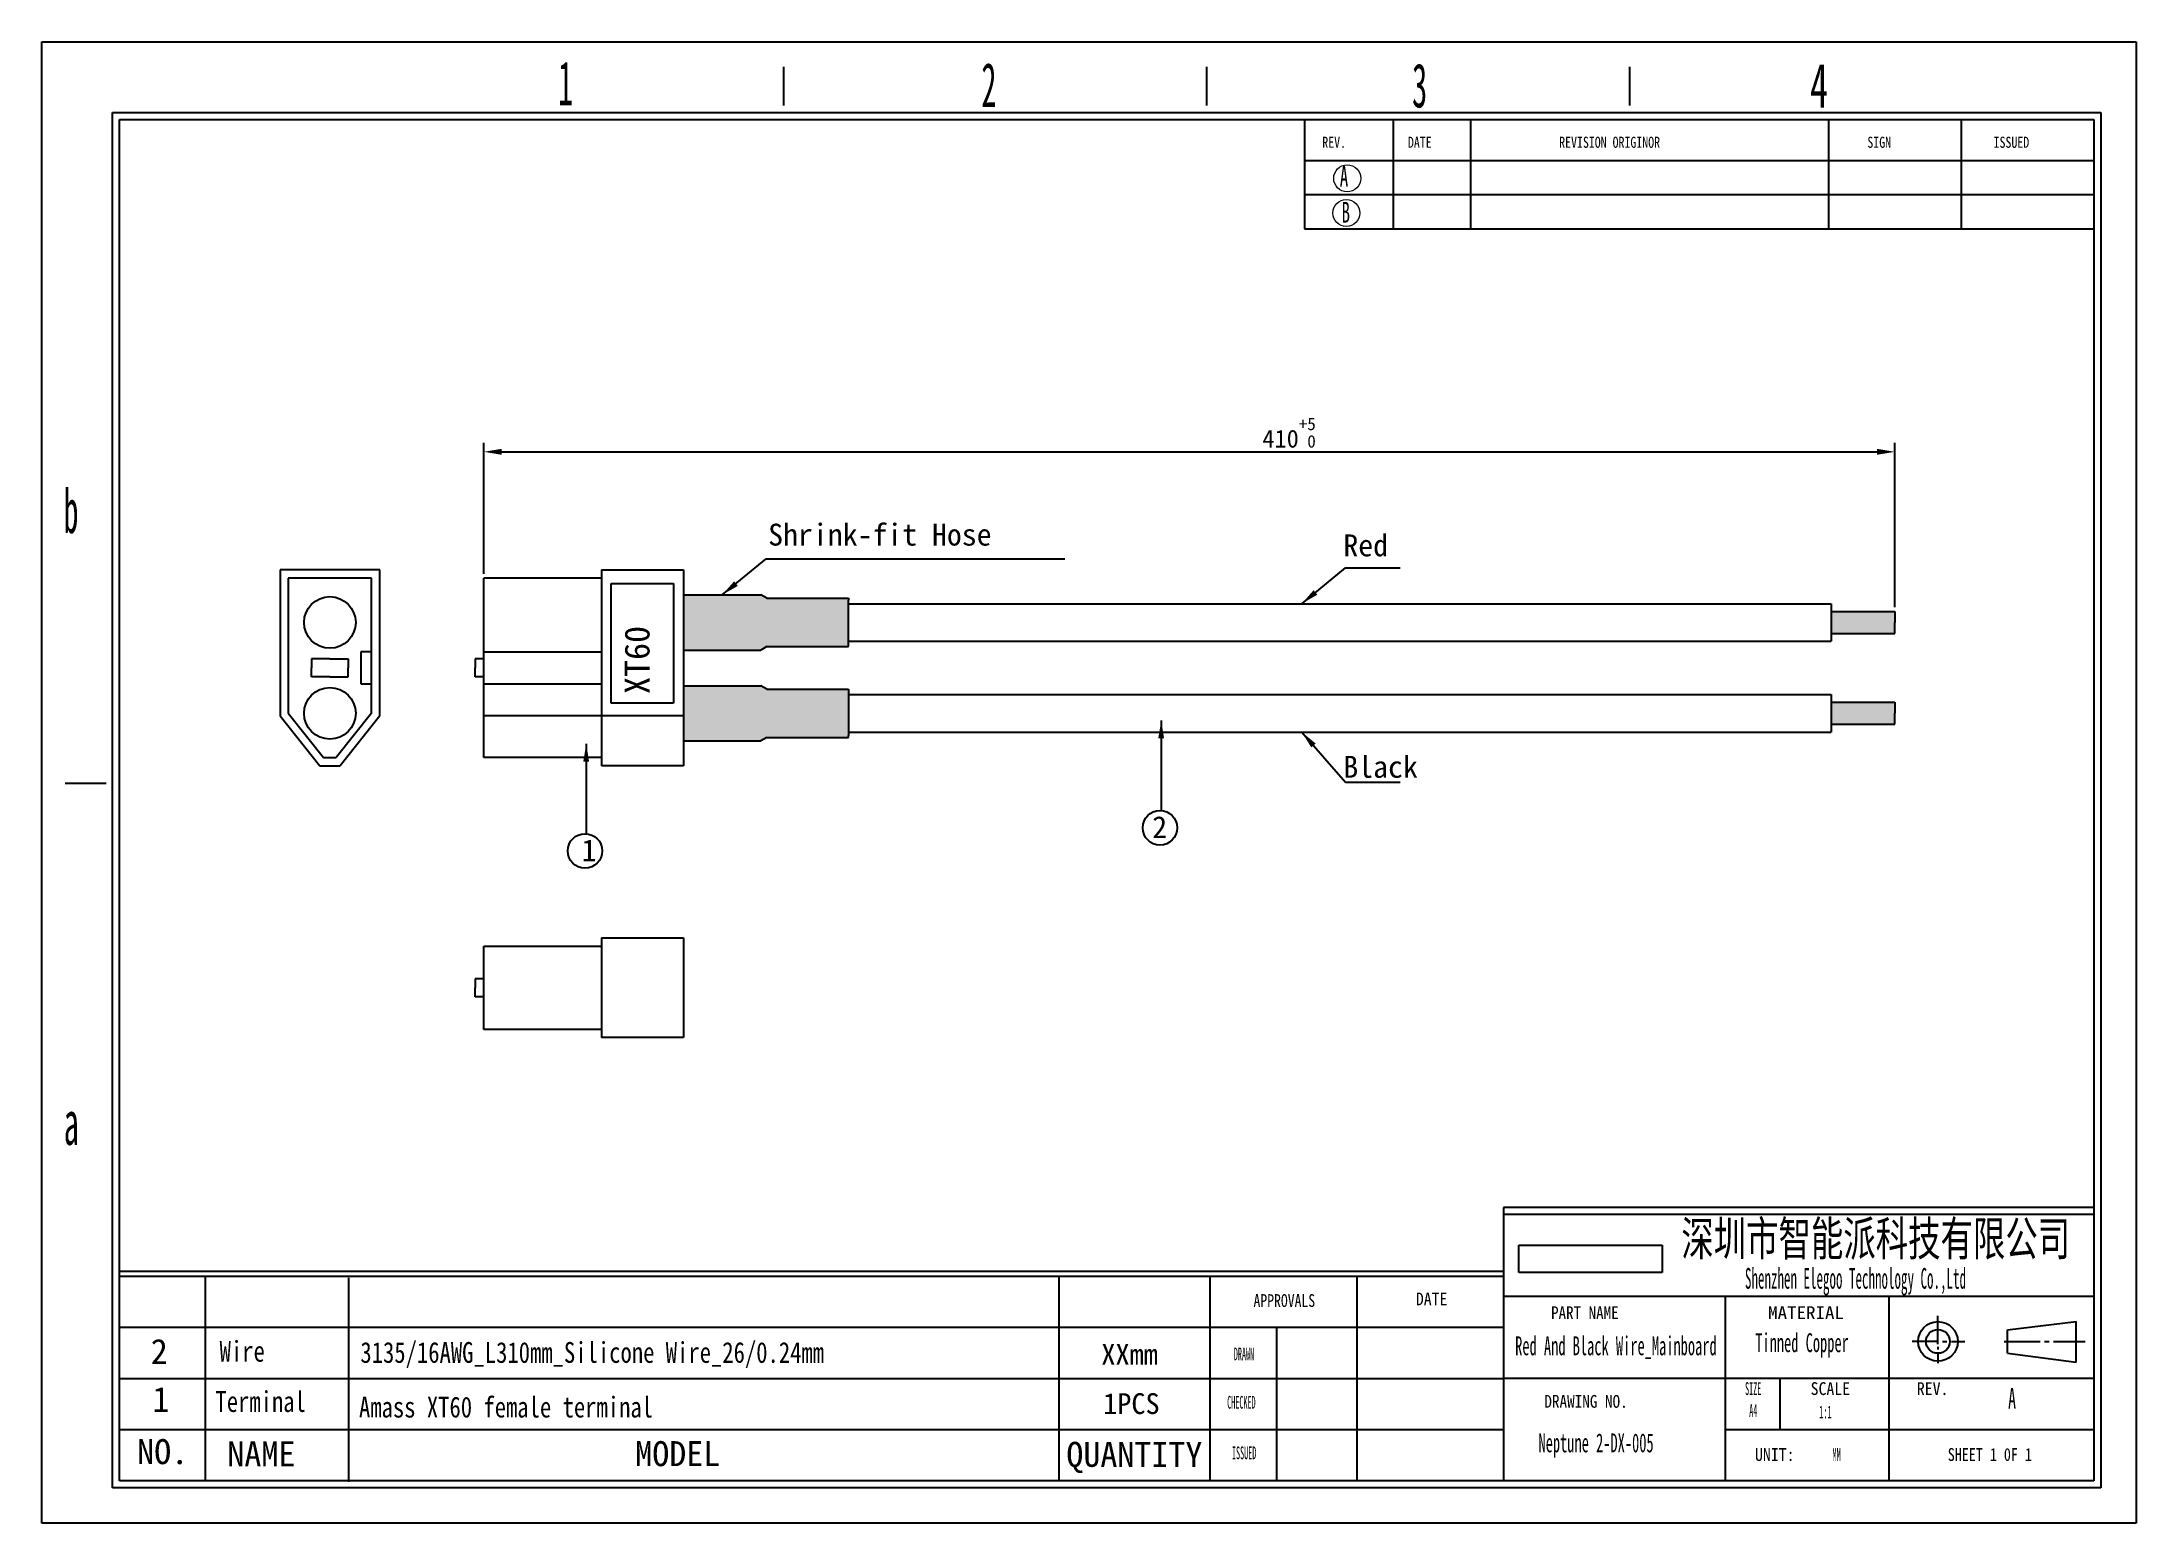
# Model space of a CAD drawing. Header units: millimetres. Extents: x 2 to 295, y 1 to 209.
import ezdxf

# ---------------------------------------------------------------- set-up
doc = ezdxf.new("R2010")
doc.units = ezdxf.units.MM
doc.header["$PDSIZE"] = -1
doc.layers.add('SLD-0', color=179, linetype='Continuous')
doc.styles.add('SLDTEXTSTYLE0', font='TXT', dxfattribs={"width": 0.56, "bigfont": 'bigfont'})
doc.styles.add('SLDTEXTSTYLE10', font='TXT', dxfattribs={"width": 0.862222})
doc.styles.add('SLDTEXTSTYLE11', font='TXT', dxfattribs={"width": 1.089})
doc.styles.add('SLDTEXTSTYLE13', font='TXT', dxfattribs={"width": 0.56})
doc.styles.add('SLDTEXTSTYLE14', font='TXT', dxfattribs={"width": 0.805625})
doc.styles.add('SLDTEXTSTYLE3', font='TXT', dxfattribs={"width": 0.484})
doc.styles.add('SLDTEXTSTYLE4', font='TXT', dxfattribs={"width": 0.40535})
doc.styles.add('SLDTEXTSTYLE5', font='TXT', dxfattribs={"width": 0.6})
doc.styles.add('SLDTEXTSTYLE6', font='TXT', dxfattribs={"width": 0.5025})
doc.styles.add('SLDTEXTSTYLE7', font='TXT', dxfattribs={"width": 0.9075})
doc.styles.add('SLDTEXTSTYLE8', font='TXT', dxfattribs={"width": 0.870455})
doc.styles.add('SLDTEXTSTYLE9', font='TXT', dxfattribs={"width": 0.7865})
doc.dimstyles.new('ISO-25', dxfattribs={"dimtxt": 2.5, "dimasz": 2.5, "dimexe": 1.25, "dimexo": 0.625, "dimtad": 1, "dimtxsty": 'Standard', "dimcen": 2.5, "dimadec": 0, "dimazin": 0, "dimtfac": 1, "dimtmove": 0, "dimatfit": 3, "dimfxl": 1, "dimarcsym": 0})
picture_1 = doc.add_image_def('image1.jpg', size_in_pixel=(1698, 321))

# ---------------------------------------------------------------- blocks, each defined once
blk = doc.blocks.new('*D8')
at = {"color": 0, "lineweight": -2}
for p, q in [((63.71, 134.22), (63.71, 152.53)), ((261.31, 129.55), (261.31, 152.53)), ((66.21, 151.28), (258.81, 151.28))]:
    blk.add_line(p, q, dxfattribs=at)
at = {"color": 0}
for points in [[(66.21, 151.7), (66.21, 150.87), (63.71, 151.28)], [(258.81, 151.7), (258.81, 150.87), (261.31, 151.28)]]:
    blk.add_solid(points, dxfattribs=at)
at = {"layer": 'Defpoints', "color": 0}
for p in [(261.31, 151.28), (63.71, 133.6), (261.31, 128.93)]:
    blk.add_point(p, dxfattribs=at)
at = {"color": 0, "insert": (176.48, 153.95), "char_height": 2.5, "attachment_point": 5}
blk.add_mtext('410{}{\\H0.7x;\\S+5^  0;}', dxfattribs=at)

msp = doc.modelspace()

# ---------------------------------------------------------------- hatches: boundary and pattern name
for points in [[(91.649, 131.249), (91.649, 123.531), (102.521, 123.531), (103.337, 124.003), (114.757, 124.003), (114.757, 124.259), (114.757, 130.521), (114.757, 130.777), (103.337, 130.777), (102.521, 131.249)], [(261.314, 125.85), (261.314, 127.39), (261.314, 128.93), (252.41, 128.93), (252.41, 125.85)], [(114.757, 111.542), (114.757, 111.286), (103.337, 111.286), (102.521, 110.814), (91.649, 110.814), (91.649, 118.532), (102.521, 118.532), (103.337, 118.06), (114.757, 118.06), (114.757, 117.804)], [(261.314, 113.133), (261.314, 114.673), (261.314, 116.213), (252.41, 116.213), (252.41, 113.133)]]:
    msp.add_hatch(color=256).paths.add_polyline_path(points)

# ---------------------------------------------------------------- linework, layer by layer
for p, q in [((103.241, 136.282), (145.061, 136.282)), ((184.401, 135.045), (192.025, 135.045)), ((49.132, 134.74), (35.161, 134.74)), ((35.161, 134.74), (35.161, 114.308)), ((47.992, 133.6), (36.301, 133.6)), ((36.301, 133.6), (36.301, 114.706)), ((47.992, 114.706), (47.992, 133.6)), ((49.132, 114.308), (49.132, 134.74)), ((63.707, 108.466), (63.707, 133.597)), ((80.19, 133.597), (63.707, 133.597)), ((80.19, 134.74), (91.649, 134.74)), ((80.19, 134.74), (80.19, 107.323)), ((81.553, 116.084), (81.553, 132.849)), ((81.553, 132.849), (90.285, 132.849)), ((90.285, 132.849), (90.285, 116.084)), ((91.649, 134.74), (91.649, 107.323)), ((91.649, 131.249), (102.521, 131.249)), ((103.337, 130.777), (102.521, 131.249)), ((103.337, 130.777), (114.757, 130.777)), ((114.757, 130.777), (114.757, 130.521)), ((114.757, 124.259), (114.757, 130.521)), ((252.41, 128.93), (261.314, 128.93)), ((261.314, 128.93), (261.314, 127.39)), ((261.314, 125.85), (261.314, 127.39)), ((47.992, 123.267), (46.495, 123.267)), ((46.495, 123.267), (46.495, 118.796)), ((63.707, 123.267), (80.19, 123.267)), ((91.649, 123.531), (102.521, 123.531)), ((103.337, 124.003), (102.521, 123.531)), ((103.337, 124.003), (114.757, 124.003)), ((114.757, 124.003), (114.757, 124.259)), ((252.41, 125.85), (261.314, 125.85)), ((42.146, 122.29), (39.586, 122.29)), ((39.586, 122.29), (39.586, 121.031)), ((39.586, 119.773), (39.586, 121.031)), ((42.146, 122.29), (44.707, 122.29)), ((44.707, 122.29), (44.707, 121.031)), ((44.707, 119.773), (44.707, 121.031)), ((63.707, 122.29), (62.5, 122.29)), ((62.5, 122.29), (62.5, 121.031)), ((62.5, 119.773), (62.5, 121.031)), ((42.146, 119.773), (39.586, 119.773)), ((42.146, 119.773), (44.707, 119.773)), ((46.495, 118.796), (47.992, 118.796)), ((63.707, 119.773), (62.5, 119.773)), ((63.707, 118.796), (80.19, 118.796)), ((91.649, 118.532), (102.521, 118.532)), ((103.337, 118.06), (102.521, 118.532)), ((103.337, 118.06), (114.757, 118.06)), ((114.757, 118.06), (114.757, 117.804)), ((114.757, 117.804), (114.757, 111.542)), ((36.301, 114.706), (41.271, 108.463)), ((47.992, 114.706), (43.022, 108.463)), ((90.285, 116.084), (81.553, 116.084)), ((114.757, 117.296), (252.41, 117.296)), ((252.41, 117.296), (252.41, 112.051)), ((252.41, 116.213), (261.314, 116.213)), ((261.314, 116.213), (261.314, 114.673)), ((261.314, 113.133), (261.314, 114.673)), ((35.161, 114.308), (40.722, 107.323)), ((49.132, 114.308), (43.571, 107.323)), ((91.649, 114.308), (63.707, 114.308)), ((114.757, 112.051), (252.41, 112.051)), ((114.757, 111.286), (114.757, 111.542)), ((252.41, 113.133), (261.314, 113.133)), ((91.649, 110.814), (102.521, 110.814)), ((103.337, 111.286), (102.521, 110.814)), ((103.337, 111.286), (114.757, 111.286)), ((40.722, 107.323), (43.571, 107.323)), ((41.271, 108.463), (43.022, 108.463)), ((80.19, 108.466), (63.707, 108.466)), ((91.649, 107.323), (80.19, 107.323)), ((184.401, 105.041), (192.025, 105.041)), ((80.19, 83.231), (91.649, 83.231)), ((80.19, 83.231), (80.19, 69.26)), ((91.649, 83.231), (91.649, 69.26)), ((63.707, 82.091), (80.19, 82.091)), ((63.707, 70.4), (63.707, 82.091)), ((63.707, 77.503), (62.5, 77.503)), ((62.5, 77.503), (62.5, 76.245)), ((62.5, 74.987), (62.5, 76.245)), ((63.707, 74.987), (62.5, 74.987)), ((80.19, 70.4), (63.707, 70.4)), ((91.649, 69.26), (80.19, 69.26))]:
    msp.add_line(p, q)
at = {"color": 1}
for p, q in [((114.757, 130.012), (252.41, 130.012)), ((252.41, 130.012), (252.41, 124.767)), ((114.757, 124.767), (252.41, 124.767))]:
    msp.add_line(p, q, dxfattribs=at)
at = {"color": 179}
for p, q in [((24.677, 35.811), (24.677, 7.219)), ((44.738, 35.647), (44.738, 7.055)), ((174.782, 7.219), (174.782, 28.663)), ((12.675, 14.39), (206.505, 14.39))]:
    msp.add_line(p, q, dxfattribs=at)
for centre, radius in [((42.146, 127.39), 3.612), ((42.146, 114.673), 3.612), ((158.399, 98.646), 2.422), ((77.874, 95.397), 2.422)]:
    msp.add_circle(centre, radius)
at = {"layer": 'SLD-0'}
for p, q in [((1.812, 208.674), (295.107, 208.674)), ((1.812, 1.294), (1.812, 208.674)), ((295.107, 208.674), (295.107, 1.294)), ((12.675, 7.219), (12.675, 197.811)), ((12.675, 197.811), (289.181, 197.811)), ((252.017, 197.811), (252.017, 182.514)), ((270.599, 197.811), (270.599, 182.514)), ((289.181, 197.811), (289.181, 7.219)), ((289.181, 7.219), (12.675, 7.219)), ((295.107, 1.294), (1.812, 1.294))]:
    msp.add_line(p, q, dxfattribs=at)
at = {"layer": 'SLD-0', "color": 6, "linetype": 'Continuous'}
for p, q in [((105.701, 199.786), (105.701, 205.169)), ((164.952, 199.786), (164.952, 205.169)), ((224.204, 199.786), (224.204, 205.169)), ((11.687, 6.231), (11.687, 198.799)), ((11.687, 198.799), (290.169, 198.799)), ((290.169, 198.799), (290.169, 6.231)), ((10.805, 104.853), (5.068, 104.853)), ((290.169, 6.231), (11.687, 6.231))]:
    msp.add_line(p, q, dxfattribs=at)
at = {"layer": 'SLD-0', "color": 179, "linetype": 'Continuous'}
for p, q in [((178.659, 197.811), (178.659, 182.514)), ((191.05, 197.811), (191.05, 182.514)), ((201.886, 197.811), (201.886, 182.514)), ((178.659, 192.074), (289.181, 192.074)), ((178.659, 187.294), (289.181, 187.294)), ((178.659, 182.514), (289.181, 182.514)), ((289.181, 45.462), (206.505, 45.462)), ((206.505, 45.462), (206.505, 7.219)), ((289.181, 44.506), (206.505, 44.506)), ((206.505, 36.531), (12.675, 36.531)), ((206.505, 35.811), (12.675, 35.811)), ((144.224, 35.811), (144.224, 7.219)), ((165.394, 35.811), (165.394, 7.219)), ((185.949, 35.811), (185.949, 7.219)), ((289.181, 33.033), (206.505, 33.033)), ((237.553, 33.033), (237.553, 7.219)), ((260.499, 7.219), (260.499, 33.033)), ((267.356, 26.35), (267.356, 30.316)), ((277.087, 28.354), (286.719, 29.538)), ((286.719, 23.846), (286.719, 29.538)), ((206.505, 28.663), (12.675, 28.663)), ((267.356, 26.733), (263.755, 26.733)), ((267.986, 26.733), (268.617, 26.733)), ((269.248, 26.733), (271.139, 26.733)), ((276.617, 26.733), (281.661, 26.733)), ((277.087, 25.106), (277.087, 28.354)), ((282.292, 26.733), (282.923, 26.733)), ((283.553, 26.733), (287.967, 26.733)), ((267.356, 25.966), (267.356, 25.583)), ((267.356, 25.2), (267.356, 23.667)), ((277.087, 25.106), (286.719, 23.846)), ((206.505, 21.515), (12.675, 21.515)), ((289.181, 21.56), (206.505, 21.56)), ((245.202, 21.56), (245.202, 14.39)), ((237.553, 14.39), (289.181, 14.39)), ((197.398, 7.219), (156.286, 7.219))]:
    msp.add_line(p, q, dxfattribs=at)
at = {"layer": 'SLD-0', "lineweight": 18}
for centre in [(184.622, 189.564), (184.499, 184.715)]:
    msp.add_circle(centre, 1.894, dxfattribs=at)
at = {"layer": 'SLD-0', "color": 179, "linetype": 'Continuous'}
for radius in [2.771, 1.669]:
    msp.add_circle((267.356, 26.733), radius, dxfattribs=at)

# ---------------------------------------------------------------- texts
for s, insert, char_height, width, attachment_point in [('{\\fSimSun|b0|i0|c134|p2;Shrink-fit Hose}', (103.528, 141.22), 3.06634, 41.5321, 1), ('{\\fSimSun|b0|i0|c134|p2;Red}', (184.082, 139.72), 3.06634, 30.79143, 1), ('{\\fSimSun|b0|i0|c134|p2;Black}', (184.082, 105.592), 3.06634, 30.79143, 7), ('2', (157.315, 100.268), 3.066, 2.72625, 1), ('1', (77.4, 97.02), 3.066, 30.79143, 1), ('{\\fSimSun|b0|i0|c134|p2;2}', (17.063, 27.084), 3.5, 4.84381, 1), ('{\\fSimSun|b0|i0|c134|p2;\\W0.8;Wire}', (26.698, 26.802), 2.91042, 10.0429, 1), ('{\\f@SimSun|b0|i0|c0|p2;\\W0.8;3135/16AWG_L\\f@SimSun|b0|i0|c134|p2;310\\f@SimSun|b0|i0|c0|p2;mm_\\f@SimSun|b0|i0|c134|p2;Silicone Wire_\\f@SimSun|b0|i0|c0|p2;26/0.24mm}', (46.418, 26.642), 2.910417, 133.69853, 1), ('{\\fSimSun|b0|i0|c134|p2;XXmm}', (150.184, 26.39), 2.91042, 9.84121, 1), ('{\\fSimSun|b0|i0|c134|p2;1}', (17.287, 20.368), 3.5, 3.26105, 1), ('{\\fSimSun|b0|i0|c134|p2;\\W0.8;Terminal}', (26.118, 19.768), 2.91042, 12.02446, 1), ('{\\fSimSun|b0|i0|c134|p2;\\W0.8;Amass XT60 female terminal}', (46.222, 18.992), 2.91042, 60.56436, 1), ('{\\fSimSun|b0|i0|c134|p2;1PCS}', (150.433, 19.48), 2.91042, 10.0429, 1), ('{\\fSimSun|b0|i0|c134|p2;NO.}', (15.16, 13.051), 3.5, 10.0429, 1), ('{\\fSimSun|b0|i0|c134|p2;NAME}', (27.786, 12.742), 3.5, 10.0429, 1), ('{\\fSimSun|b0|i0|c134|p2;MODEL}', (84.914, 12.766), 3.5, 10.0429, 1), ('{\\fSimSun|b0|i0|c134|p2;QUANTITY}', (145.291, 12.668), 3.5, 10.0429, 1)]:
    msp.add_mtext(s, dxfattribs=dict(insert=insert, char_height=char_height, width=width, attachment_point=attachment_point))
at = {"insert": (83.41, 117.383), "char_height": 3.5, "width": 89.62155, "attachment_point": 1, "rotation": 90}
msp.add_mtext('XT60', dxfattribs=at)
at = {"layer": 'SLD-0'}
for s, insert, char_height, attachment_point, style in [('1', (74.111, 205.971), 6.172, 1, 'SLDTEXTSTYLE6'), ('2', (133.388, 205.728), 6.172, 1, 'SLDTEXTSTYLE6'), ('3', (193.707, 205.666), 6.172, 1, 'SLDTEXTSTYLE6'), ('4', (249.441, 205.659), 6.172, 1, 'SLDTEXTSTYLE5'), ('A', (183.578, 191.286), 2.903, 1, 'SLDTEXTSTYLE5'), ('B', (183.832, 186.271), 2.903, 1, 'SLDTEXTSTYLE5'), ('b', (4.835, 146.092), 6.172, 1, 'SLDTEXTSTYLE6'), ('a', (4.88, 60.423), 6.172, 1, 'SLDTEXTSTYLE6'), ('{\\fSimSun|b0|i0|c134|p2;\\W0.689;深圳市智能派科技有限公司}', (258.64, 43.551), 4.82808, 2, 'SLDTEXTSTYLE11'), ('A', (277.178, 20.219), 2.91, 1, 'SLDTEXTSTYLE13')]:
    msp.add_mtext(s, dxfattribs=dict(at, insert=insert, char_height=char_height, attachment_point=attachment_point, style=style))
at = {"layer": 'SLD-0', "color": 179}
for s, insert, char_height, attachment_point, style in [('REV.', (181.129, 195.4), 1.5536, 1, 'SLDTEXTSTYLE9'), ('DATE', (193.126, 195.4), 1.5536, 1, 'SLDTEXTSTYLE9'), ('REVISION ORIGINOR', (214.308, 195.4), 1.55363, 1, 'SLDTEXTSTYLE9'), ('SIGN', (257.466, 195.4), 1.5536, 1, 'SLDTEXTSTYLE9'), ('ISSUED', (275.148, 195.4), 1.5536, 1, 'SLDTEXTSTYLE9'), ('{\\W0.46;Shenzhen Elegoo Technology Co.,Ltd}', (255.805, 37.014), 2.91042, 2, 'SLDTEXTSTYLE13'), ('APPROVALS', (175.815, 33.347), 1.7927, 2, 'SLDTEXTSTYLE9'), ('DATE', (196.449, 33.577), 1.7927, 2, 'SLDTEXTSTYLE7'), ('PART NAME', (217.905, 31.645), 1.7927, 2, 'SLDTEXTSTYLE10'), ('MATERIAL', (248.88, 31.645), 1.7927, 2, 'SLDTEXTSTYLE11'), ('DRAWN', (170.162, 25.873), 1.7927, 2, 'SLDTEXTSTYLE4'), ('SIZE', (241.479, 21.022), 1.7927, 2, 'SLDTEXTSTYLE4'), ('SCALE', (252.289, 21.022), 1.7927, 2, 'SLDTEXTSTYLE7'), ('REV.', (266.61, 21.022), 1.7927, 2, 'SLDTEXTSTYLE7'), ('CHECKED', (169.803, 19.105), 1.7927, 2, 'SLDTEXTSTYLE4'), ('DRAWING NO.', (218.07, 19.229), 1.79265, 2, 'SLDTEXTSTYLE8'), ('A4', (241.49, 17.953), 1.7927, 2, 'SLDTEXTSTYLE4'), ('1:1', (251.596, 17.745), 1.7927, 2, 'SLDTEXTSTYLE3'), ('ISSUED', (170.188, 12.025), 1.7927, 2, 'SLDTEXTSTYLE4'), ('UNIT:', (244.499, 11.791), 1.7927, 2, 'SLDTEXTSTYLE7'), ('MM', (253.161, 11.791), 1.7927, 2, 'SLDTEXTSTYLE3'), ('SHEET 1 0F 1', (274.62, 11.791), 1.79265, 2, 'SLDTEXTSTYLE14')]:
    msp.add_mtext(s, dxfattribs=dict(at, insert=insert, char_height=char_height, attachment_point=attachment_point, style=style))
at = {"layer": 'SLD-0', "color": 0, "char_height": 2.64583, "attachment_point": 2, "style": 'SLDTEXTSTYLE0'}
for s, insert in [('{\\fSimSun|b1|i0|c134|p2;\\W0.56;Red And Black Wire_Mainboard}', (222.251, 27.441)), ('{\\fSimSun|b0|i0|c134|p2;\\W0.56;Tinned Copper}', (248.32, 27.875)), ('{\\fSimSun|b0|i0|c134|p2;Neptune 2-\\W0.56;DX-005}', (219.475, 13.851))]:
    msp.add_mtext(s, dxfattribs=dict(at, insert=insert))

# ---------------------------------------------------------------- dimensions: what is measured, and where the dimension line sits
dim = msp.add_linear_dim(base=(261.314, 151.284), p1=(63.707, 133.597), p2=(261.314, 128.93), text='410{}{\\H0.7x;\\S+5^  0;}', dimstyle='ISO-25')
dim.commit()
dim.dimension.update_dxf_attribs({"geometry": '*D8', "text_midpoint": (176.481, 151.284), "dimtype": 160})

# ---------------------------------------------------------------- pictures from other files: only their frames are drawn
image = msp.add_image(picture_1, insert=(208.652, 36.397), size_in_units=(20.09, 3.798))
image.dxf.flags = 7

# ---------------------------------------------------------------- leaders
for points in [[(97.085, 131.249), (103.241, 136.282)], [(178.245, 130.012), (184.401, 135.045)], [(158.571, 113.652), (158.571, 101.061)], [(178.245, 112.051), (184.401, 105.041)], [(78.046, 110.404), (78.046, 97.813)]]:
    msp.add_leader(points, dimstyle='ISO-25', override={"dimgap": 0.625, "dimtad": 0})

doc.saveas('drawing.dxf')
